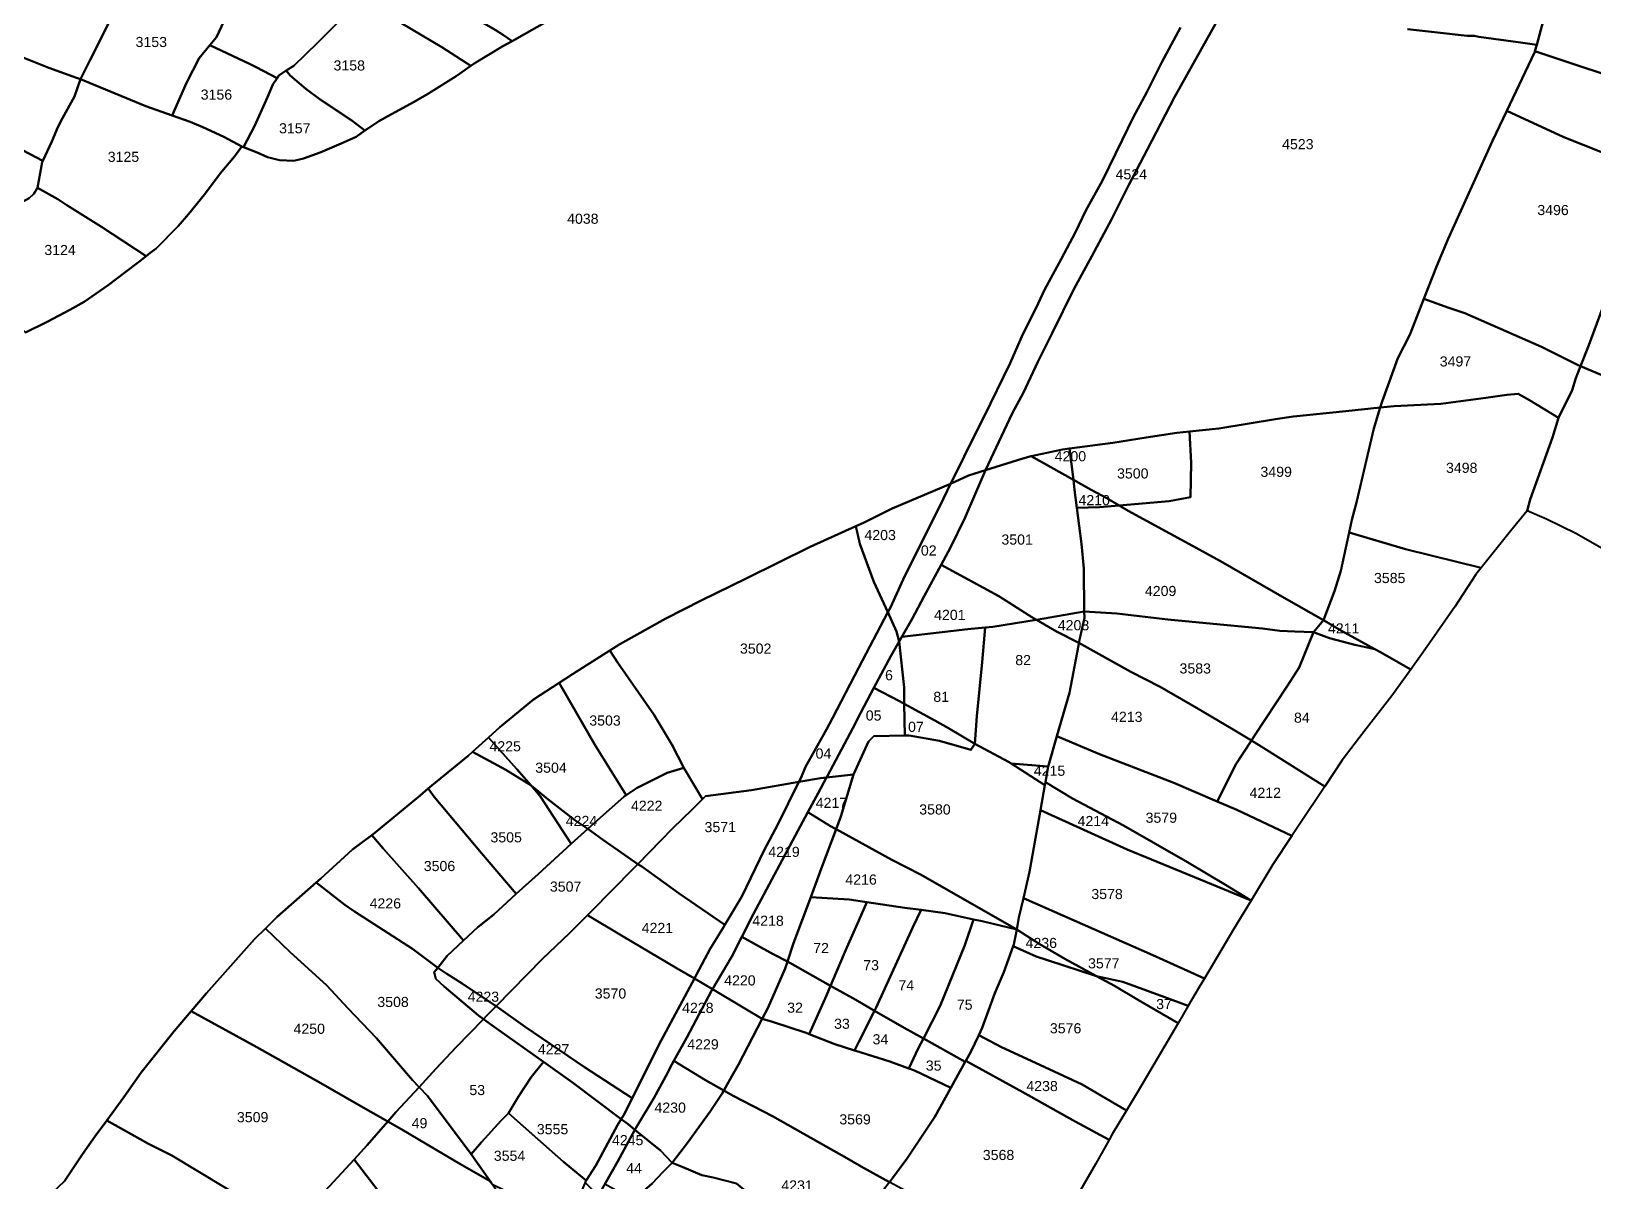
# Model space of a CAD drawing. Header units: inches. Extents: x -210528 to -96779, y -167010 to -59860.
# Drawn here: x -180840 to -160856, y -139259 to -124539 of the extents above; entities that cross this region are included whole.
import ezdxf

# ---------------------------------------------------------------- set-up
doc = ezdxf.new("R2010")
doc.units = ezdxf.units.IN
doc.header["$MEASUREMENT"] = 0
doc.layers.add('PDF7_Geometry', color=9, linetype='Continuous', true_color=0x808080)
doc.layers.add('PDF7_Text', color=7, linetype='Continuous', true_color=0xffffff)
doc.styles.add('PDF Arial', font='arial.ttf')

msp = doc.modelspace()

# ---------------------------------------------------------------- linework, layer by layer
at = {"layer": 'PDF7_Geometry', "color": 1, "lineweight": 40}
for points in [[(-180298, -122728), (-180038, -122881), (-179491, -123197), (-179404, -123322), (-179375, -123475), (-179335, -123584), (-179443, -123686), (-179539, -123820), (-179673, -124079), (-180087, -124903), (-180210, -125154), (-180260, -125133), (-180615, -125009), (-181000, -124855), (-181203, -124788), (-180990, -124338), (-180865, -124050), (-180740, -123734), (-180586, -123370), (-180461, -123063), (-180394, -122900)], [(-175512, -122998), (-175444, -123035), (-174809, -123342), (-174473, -123486), (-173963, -123762), (-174021, -123927), (-174089, -124325), (-174531, -124578), (-174689, -124665), (-174800, -124588), (-174906, -124521), (-175348, -124271), (-175425, -124223), (-176165, -123821), (-176255, -123777), (-175857, -123370), (-175665, -123169)], [(-177578, -123121), (-177299, -123236), (-177239, -123268), (-176847, -123476), (-176636, -123591), (-176380, -123716), (-176569, -124022), (-176633, -124115), (-176674, -124175), (-176992, -124501), (-177174, -124683), (-177482, -124980), (-177578, -125043), (-177674, -125105), (-177697, -125139), (-177962, -124999), (-178039, -124961), (-178556, -124718), (-178472, -124616), (-178376, -124415), (-178366, -124328), (-178328, -124156), (-178212, -124003), (-177722, -123332)], [(-179335, -123584), (-179308, -123657), (-178885, -124012), (-178510, -124252), (-178366, -124328), (-178376, -124415), (-178472, -124616), (-178556, -124718), (-178693, -124884), (-178856, -125201), (-179036, -125618), (-179376, -125498), (-180210, -125154), (-180087, -124903), (-179673, -124079), (-179539, -123820), (-179443, -123686)], [(-176380, -123716), (-176255, -123777), (-176165, -123821), (-175425, -124223), (-175348, -124271), (-174906, -124521), (-174800, -124588), (-174689, -124665), (-174810, -124731), (-175175, -124952), (-175217, -124981), (-175588, -124741), (-176367, -124281), (-176633, -124115), (-176569, -124022)], [(-161305, -123928), (-161233, -123946), (-160401, -124158), (-159430, -124369), (-158979, -124484), (-158552, -124617), (-158604, -124820), (-158729, -125309), (-158796, -125689), (-158998, -125634), (-159430, -125500), (-160517, -125155), (-161276, -124906), (-161608, -124793), (-161586, -124714), (-161468, -124283)], [(-176633, -124115), (-176367, -124281), (-175588, -124741), (-175217, -124981), (-175406, -125115), (-175761, -125335), (-175944, -125441), (-176184, -125575), (-176396, -125690), (-176540, -125786), (-176573, -125810), (-176742, -125680), (-177145, -125412), (-177328, -125277), (-177530, -125105), (-177578, -125043), (-177482, -124980), (-177174, -124683), (-176992, -124501), (-176674, -124175)], [(-181417, -124705), (-181288, -124759), (-181203, -124788), (-181000, -124855), (-180615, -125009), (-180260, -125133), (-180210, -125154), (-180289, -125373), (-180442, -125651), (-180500, -125766), (-180577, -125948), (-180692, -126196), (-181202, -125929), (-181420, -125809), (-181586, -125718), (-181793, -125614), (-181596, -125133), (-181500, -124884)], [(-178556, -124718), (-178039, -124961), (-177962, -124999), (-177697, -125139), (-177751, -125220), (-177818, -125383), (-177982, -125747), (-178125, -126024), (-178145, -126015), (-178376, -125891), (-178645, -125766), (-178808, -125699), (-179036, -125618), (-178856, -125201), (-178693, -124884)], [(-161969, -125559), (-161612, -124810), (-161608, -124793), (-161276, -124906), (-160517, -125155), (-159430, -125500), (-158998, -125634), (-158796, -125689), (-158815, -125797), (-158863, -126075), (-159064, -126757), (-159238, -126727), (-159383, -126679), (-159969, -126411), (-160075, -126372), (-160228, -126296), (-161238, -125893)], [(-177578, -125043), (-177530, -125105), (-177328, -125277), (-177145, -125412), (-176742, -125680), (-176573, -125810), (-176684, -125891), (-176876, -125977), (-177146, -126092), (-177357, -126169), (-177482, -126198), (-177665, -126188), (-177818, -126150), (-177953, -126092), (-178125, -126024), (-177982, -125747), (-177818, -125383), (-177751, -125220), (-177697, -125139), (-177674, -125105)], [(-180210, -125154), (-179376, -125498), (-179036, -125618), (-178808, -125699), (-178645, -125766), (-178376, -125891), (-178145, -126015), (-178241, -126140), (-178424, -126360), (-178626, -126629), (-178828, -126878), (-178962, -127031), (-179241, -127319), (-179318, -127376), (-179371, -127418), (-179943, -127041), (-180385, -126763), (-180500, -126686), (-180760, -126542), (-180702, -126216), (-180692, -126196), (-180577, -125948), (-180500, -125766), (-180442, -125651), (-180289, -125373)], [(-160075, -126372), (-160142, -126487), (-160248, -126737), (-160575, -127618), (-160671, -127887), (-160921, -128557), (-161024, -128824), (-161065, -128807), (-161526, -128577), (-162507, -128145), (-162708, -128078), (-163028, -127963), (-162862, -127541), (-162718, -127196), (-162151, -125941), (-161969, -125559), (-161238, -125893), (-160228, -126296)], [(-181420, -125809), (-181202, -125929), (-180692, -126196), (-180702, -126216), (-180760, -126542), (-180808, -126619), (-180866, -126676), (-180962, -126724), (-181298, -126609), (-181502, -126557), (-181558, -126542), (-181673, -126504), (-181723, -126494), (-181586, -126235), (-181471, -125957)], [(-159064, -126757), (-159315, -127388), (-159479, -127781), (-159873, -128721), (-160085, -129200), (-160219, -129142), (-160680, -128970), (-161024, -128824), (-160921, -128557), (-160671, -127887), (-160575, -127618), (-160248, -126737), (-160142, -126487), (-160075, -126372), (-159969, -126411), (-159383, -126679), (-159238, -126727)], [(-180760, -126542), (-180500, -126686), (-180385, -126763), (-179943, -127041), (-179371, -127418), (-179453, -127482), (-179645, -127625), (-179856, -127788), (-180164, -127999), (-180347, -128104), (-180635, -128258), (-180914, -128392), (-180962, -128344), (-181106, -128219), (-181298, -128124), (-181345, -128103), (-181183, -127491), (-181087, -127184), (-180971, -126782), (-180962, -126724), (-180866, -126676), (-180808, -126619)], [(-161024, -128824), (-161084, -128979), (-161132, -129133), (-161305, -129487), (-161680, -129257), (-161824, -129180), (-161969, -129190), (-162238, -129228), (-162814, -129305), (-163410, -129334), (-163588, -129353), (-163564, -129276), (-163362, -128720), (-163208, -128423), (-163028, -127963), (-162708, -128078), (-162507, -128145), (-161526, -128577), (-161065, -128807)], [(-160085, -129200), (-159796, -129324), (-159108, -129628), (-159056, -129650), (-158564, -129882), (-159143, -131213), (-159384, -131766), (-159652, -131644), (-159912, -131519), (-160431, -131299), (-160719, -131174), (-161084, -130963), (-161459, -130781), (-161709, -130676), (-161671, -130532), (-161382, -129736), (-161305, -129487), (-161132, -129133), (-161084, -128979), (-161024, -128824), (-160680, -128970), (-160219, -129142)], [(-163588, -129353), (-163410, -129334), (-162814, -129305), (-162238, -129228), (-161969, -129190), (-161824, -129180), (-161680, -129257), (-161305, -129487), (-161382, -129736), (-161671, -130532), (-161709, -130676), (-161921, -130934), (-162296, -131406), (-163266, -131164), (-163985, -130952), (-163949, -130790), (-163891, -130570), (-163670, -129621)], [(-166026, -129661), (-165650, -129621), (-164900, -129496), (-164698, -129468), (-164026, -129401), (-163588, -129353), (-163670, -129621), (-163891, -130570), (-163949, -130790), (-163985, -130952), (-164093, -131442), (-164170, -131701), (-164314, -132075), (-164814, -131787), (-165631, -131317), (-166035, -131097), (-166813, -130675), (-166928, -130605), (-166285, -130550), (-166015, -130502), (-166006, -130062)], [(-167561, -129877), (-167005, -129803), (-166582, -129736), (-166188, -129678), (-166026, -129661), (-166006, -130062), (-166015, -130502), (-166285, -130550), (-166928, -130605), (-167082, -130512), (-167284, -130406), (-167511, -130279)], [(-168053, -129975), (-167649, -129889), (-167561, -129877), (-167511, -130279)], [(-168635, -130155), (-168159, -130004), (-168053, -129975), (-167511, -130279), (-167496, -130406), (-167467, -130636), (-167409, -131097), (-167380, -131413), (-167372, -131965), (-167984, -132070), (-168044, -132036), (-168467, -131767), (-169202, -131366), (-169082, -131144), (-168899, -130770)], [(-169082, -130330), (-168851, -130224), (-168635, -130155), (-168899, -130770), (-169082, -131144), (-169202, -131366), (-169418, -131767), (-169572, -132055), (-169704, -132286), (-169740, -132348), (-169774, -132218), (-169884, -131973), (-169851, -131911), (-169668, -131508), (-169216, -130607)], [(-166928, -130605), (-167178, -130627), (-167467, -130636), (-167496, -130406), (-167511, -130279), (-167284, -130406), (-167082, -130512)], [(-170296, -130872), (-170197, -130828), (-169831, -130646), (-169082, -130330), (-169216, -130607), (-169668, -131508), (-169851, -131911), (-169884, -131973), (-170062, -131585), (-170245, -131096)], [(-167467, -130636), (-167178, -130627), (-166928, -130605), (-166813, -130675), (-166035, -131097), (-165631, -131317), (-164814, -131787), (-164314, -132075), (-164439, -132228), (-164680, -132218), (-164872, -132209), (-165093, -132180), (-165814, -132113), (-166304, -132065), (-166958, -131988), (-167372, -131965), (-167380, -131413), (-167409, -131097)], [(-169884, -131973), (-170255, -132678), (-170591, -133329), (-170668, -133473), (-170937, -133952), (-170995, -134086), (-171023, -134144), (-171629, -134249), (-172216, -134326), (-172256, -134366), (-172494, -133962), (-172648, -133664), (-172879, -133281), (-173340, -132620), (-173442, -132463), (-173311, -132380), (-172725, -132054), (-172273, -131824), (-171687, -131537), (-170879, -131134), (-170296, -130872), (-170245, -131096), (-170062, -131585)], [(-163985, -130952), (-163266, -131164), (-162296, -131406), (-162363, -131490), (-162632, -131902), (-162988, -132410), (-163197, -132703), (-163593, -132477), (-163655, -132444), (-164084, -132209), (-164314, -132075), (-164170, -131701), (-164093, -131442)], [(-167984, -132070), (-168121, -132093), (-168544, -132160), (-168642, -132169), (-168861, -132189), (-169704, -132286), (-169572, -132055), (-169418, -131767), (-169202, -131366), (-168467, -131767), (-168044, -132036)], [(-169740, -132348), (-169841, -132524), (-170064, -132941), (-170235, -133262), (-170332, -133454), (-170658, -134067), (-170669, -134088), (-170745, -134096), (-171023, -134144), (-170995, -134086), (-170937, -133952), (-170668, -133473), (-170591, -133329), (-170255, -132678), (-169884, -131973), (-169774, -132218)], [(-168642, -132169), (-168544, -132160), (-168121, -132093), (-167984, -132070), (-167727, -132218), (-167440, -132363), (-167448, -132400), (-167563, -133004), (-167724, -133560), (-167832, -133933), (-167835, -133947), (-168309, -133906), (-168342, -133885), (-168774, -133655), (-168746, -133301), (-168678, -132611)], [(-167984, -132070), (-167372, -131965), (-167371, -132045), (-167440, -132363), (-167727, -132218)], [(-167372, -131965), (-166958, -131988), (-166304, -132065), (-165814, -132113), (-165093, -132180), (-164872, -132209), (-164680, -132218), (-164439, -132228), (-164622, -132678), (-164776, -132918), (-165199, -133560), (-165235, -133615), (-165468, -133474), (-165939, -133196), (-166400, -132927), (-166775, -132736), (-167440, -132363), (-167371, -132045)], [(-164439, -132228), (-164314, -132075), (-164084, -132209), (-163655, -132444), (-163911, -132391), (-164237, -132305)], [(-169704, -132286), (-168861, -132189), (-168642, -132169), (-168678, -132611), (-168746, -133301), (-168774, -133655), (-169111, -133454), (-169284, -133358), (-169675, -133143), (-169678, -132936), (-169740, -132348)], [(-164439, -132228), (-164237, -132305), (-163911, -132391), (-163655, -132444), (-163593, -132477), (-163197, -132703), (-163440, -133043), (-163795, -133503), (-164074, -133867), (-164296, -134200), (-165074, -133713), (-165235, -133615), (-165199, -133560), (-164776, -132918), (-164622, -132678)], [(-174087, -132874), (-173917, -132763), (-173442, -132463), (-173340, -132620), (-172879, -133281), (-172648, -133664), (-172494, -133962), (-172706, -134029), (-173090, -134220), (-173230, -134313), (-173638, -133662)], [(-170064, -132941), (-169841, -132524), (-169740, -132348), (-169678, -132936), (-169675, -133143), (-169736, -133109)], [(-167724, -133560), (-167563, -133004), (-167448, -132400), (-167440, -132363), (-166775, -132736), (-166400, -132927), (-165939, -133196), (-165468, -133474), (-165235, -133615), (-165439, -133924), (-165564, -134183), (-165671, -134392), (-166227, -134154), (-167179, -133790)], [(-174993, -133573), (-174849, -133444), (-174417, -133089), (-174087, -132874), (-173638, -133662), (-173230, -134313), (-173263, -134335), (-173600, -134632), (-173720, -134742), (-173888, -134632), (-174234, -134364), (-174448, -134189), (-174628, -133980)], [(-170064, -132941), (-169736, -133109), (-169675, -133143), (-169668, -133551), (-170062, -133559), (-170130, -133626), (-170322, -134048), (-170399, -134058), (-170669, -134088), (-170658, -134067), (-170332, -133454), (-170235, -133262)], [(-169668, -133551), (-169675, -133143), (-169284, -133358), (-169111, -133454), (-168774, -133655), (-168823, -133732), (-169226, -133617), (-169611, -133550)], [(-175196, -133757), (-174993, -133573), (-174628, -133980), (-174448, -134189), (-174772, -133990)], [(-169668, -133551), (-169611, -133550), (-169226, -133617), (-168823, -133732), (-168774, -133655), (-168342, -133885), (-168309, -133906), (-167877, -134183), (-167933, -134505), (-168073, -135294), (-168151, -135632), (-168208, -135879), (-168237, -136031), (-168602, -135821), (-169457, -135333), (-169832, -135141), (-170547, -134750), (-170486, -134585), (-170322, -134048), (-170130, -133626), (-170062, -133559)], [(-167835, -133947), (-167832, -133933), (-167724, -133560), (-167179, -133790), (-166227, -134154), (-165671, -134392), (-165420, -134499), (-164716, -134832), (-164959, -135199), (-165237, -135659), (-165564, -135458), (-166054, -135170), (-166871, -134700), (-167525, -134355), (-167870, -134148)], [(-164296, -134200), (-164622, -134691), (-164716, -134832), (-165420, -134499), (-165671, -134392), (-165564, -134183), (-165439, -133924), (-165235, -133615), (-165074, -133713)], [(-175196, -133757), (-174772, -133990), (-174448, -134189), (-174330, -134326), (-173934, -134936), (-174359, -135322), (-174637, -135576), (-175080, -135054), (-175686, -134335), (-175762, -134228), (-175253, -133808)], [(-173230, -134313), (-173090, -134220), (-172706, -134029), (-172494, -133962), (-172256, -134366), (-172389, -134498), (-172639, -134738), (-173081, -135194), (-173340, -135016), (-173533, -134882), (-173720, -134742), (-173600, -134632), (-173263, -134335)], [(-171023, -134144), (-170745, -134096), (-170669, -134088), (-170774, -134288), (-170907, -134531), (-171072, -134834), (-171601, -135831), (-171751, -136125), (-171879, -136377), (-172126, -136795), (-172359, -136659), (-172331, -136607), (-172158, -136281), (-171985, -136003), (-171968, -135973), (-171754, -135610), (-171466, -135016), (-171293, -134690)], [(-170669, -134088), (-170399, -134058), (-170322, -134048), (-170486, -134585), (-170547, -134750), (-170620, -134709), (-170907, -134531), (-170774, -134288)], [(-168309, -133906), (-167835, -133947), (-167870, -134148), (-167877, -134183)], [(-176484, -134823), (-176445, -134795), (-175868, -134316), (-175762, -134228), (-175686, -134335), (-175080, -135054), (-174637, -135576), (-174696, -135629), (-174926, -135840), (-175128, -136003), (-175314, -136174), (-175888, -135504), (-176339, -134996)], [(-174448, -134189), (-174234, -134364), (-173888, -134632), (-173720, -134742), (-173934, -134936), (-174330, -134326)], [(-172256, -134366), (-172216, -134326), (-171629, -134249), (-171023, -134144), (-171293, -134690), (-171466, -135016), (-171754, -135610), (-171968, -135973), (-172552, -135572), (-173033, -135227), (-173081, -135194), (-172639, -134738), (-172389, -134498)], [(-167877, -134183), (-167870, -134148), (-167525, -134355), (-166871, -134700), (-166054, -135170), (-165564, -135458), (-165237, -135659), (-165891, -135391), (-166823, -135007), (-167933, -134505)], [(-170547, -134750), (-170736, -135256), (-170870, -135620), (-171091, -136205), (-171168, -136442), (-171351, -136348), (-171751, -136125), (-171601, -135831), (-171072, -134834), (-170907, -134531), (-170620, -134709)], [(-168151, -135632), (-168073, -135294), (-167933, -134505), (-166823, -135007), (-165891, -135391), (-165237, -135659), (-165459, -136023), (-165833, -136657), (-166497, -136358)], [(-177196, -135431), (-177137, -135379), (-176733, -135006), (-176484, -134823), (-176339, -134996), (-175888, -135504), (-175314, -136174), (-175522, -136367), (-175641, -136520), (-175965, -136281), (-176705, -135801), (-176830, -135715)], [(-173934, -134936), (-173720, -134742), (-173533, -134882), (-173340, -135016), (-173081, -135194), (-173187, -135303), (-173360, -135476), (-173728, -135849), (-173956, -136080), (-174302, -136405), (-174896, -137014), (-174917, -137000), (-175330, -136722), (-175523, -136597), (-175641, -136520), (-175522, -136367), (-175314, -136174), (-175128, -136003), (-174926, -135840), (-174696, -135629), (-174637, -135576), (-174359, -135322)], [(-170870, -135620), (-170736, -135256), (-170547, -134750), (-169832, -135141), (-169457, -135333), (-168602, -135821), (-168237, -136031), (-168679, -135927), (-168791, -135902), (-169150, -135821), (-169458, -135782), (-169669, -135754), (-170154, -135682), (-170380, -135649)], [(-173728, -135849), (-173360, -135476), (-173187, -135303), (-173081, -135194), (-173033, -135227), (-172552, -135572), (-171968, -135973), (-171985, -136003), (-172158, -136281), (-172331, -136607), (-172359, -136659), (-172581, -136530), (-173292, -136108)], [(-177845, -136018), (-177695, -135868), (-177196, -135431), (-176830, -135715), (-176705, -135801), (-175965, -136281), (-175641, -136520), (-175686, -136578), (-175667, -136664), (-175561, -136760), (-175119, -137134), (-175056, -137178), (-175407, -137536), (-175667, -137814), (-175880, -138047), (-175965, -137958), (-176426, -137421), (-176791, -137038), (-177060, -136750), (-177531, -136319)], [(-170870, -135620), (-170380, -135649), (-170154, -135682), (-170255, -135917), (-170409, -136262), (-170616, -136752), (-171168, -136442), (-171091, -136205)], [(-170154, -135682), (-169669, -135754), (-169458, -135782), (-169563, -136003), (-170034, -137029), (-170055, -137071), (-170294, -136933), (-170616, -136752), (-170409, -136262), (-170255, -135917)], [(-168237, -136031), (-168208, -135879), (-168151, -135632), (-166497, -136358), (-165833, -136657), (-165901, -136771), (-166042, -137010), (-166353, -136895), (-166881, -136703), (-167214, -136628), (-167621, -136406), (-167948, -136215)], [(-172359, -136659), (-172783, -137450), (-173154, -138189), (-173764, -137795), (-174523, -137278), (-174896, -137014), (-174302, -136405), (-173956, -136080), (-173728, -135849), (-173292, -136108), (-172581, -136530)], [(-169458, -135782), (-169150, -135821), (-168791, -135902), (-168900, -136234), (-169217, -137010), (-169430, -137427), (-169678, -137288), (-170055, -137071), (-170034, -137029), (-169563, -136003)], [(-178795, -137078), (-178598, -136846), (-177983, -136156), (-177845, -136018), (-177531, -136319), (-177060, -136750), (-176791, -137038), (-176426, -137421), (-175965, -137958), (-175880, -138047), (-176176, -138370), (-176279, -138488), (-176657, -138274), (-177138, -137996), (-177954, -137536)], [(-168791, -135902), (-168679, -135927), (-168237, -136031), (-168275, -136224), (-168282, -136245), (-168400, -136579), (-168515, -136847), (-168679, -137288), (-168723, -137382), (-168823, -137595), (-168888, -137712), (-168895, -137725), (-169430, -137427), (-169217, -137010), (-168900, -136234)], [(-168282, -136245), (-168275, -136224), (-168237, -136031), (-167948, -136215), (-167621, -136406), (-167214, -136628), (-167842, -136425), (-167987, -136377)], [(-171168, -136442), (-171197, -136530), (-171418, -137038), (-171490, -137175), (-171735, -137029), (-172126, -136795), (-171879, -136377), (-171751, -136125), (-171351, -136348)], [(-168282, -136245), (-167987, -136377), (-167842, -136425), (-167214, -136628), (-166987, -136751), (-166679, -136934), (-166172, -137230), (-166257, -137374), (-166680, -138093), (-166833, -138347), (-167400, -138016), (-167996, -137738), (-168429, -137537), (-168723, -137382), (-168679, -137288), (-168515, -136847), (-168400, -136579)], [(-170616, -136752), (-170668, -136875), (-170889, -137370), (-170928, -137355), (-171361, -137211), (-171490, -137175), (-171418, -137038), (-171197, -136530), (-171168, -136442)], [(-174896, -137014), (-175013, -137134), (-175056, -137178), (-175119, -137134), (-175561, -136760), (-175667, -136664), (-175686, -136578), (-175641, -136520), (-175523, -136597), (-175330, -136722), (-174917, -137000)], [(-172126, -136795), (-172139, -136818), (-172456, -137412), (-172622, -137710), (-172649, -137757), (-172726, -137910), (-172879, -138188), (-173091, -138543), (-173119, -138595), (-173206, -138524), (-173295, -138457), (-173254, -138389), (-173154, -138189), (-172783, -137450), (-172359, -136659)], [(-167214, -136628), (-166881, -136703), (-166353, -136895), (-166042, -137010), (-166172, -137230), (-166679, -136934), (-166987, -136751)], [(-172126, -136795), (-171735, -137029), (-171490, -137175), (-171793, -137757), (-171880, -137910), (-171982, -138091), (-172216, -137958), (-172622, -137710), (-172456, -137412), (-172139, -136818)], [(-170055, -137071), (-170255, -137470), (-170311, -137579), (-170563, -137498), (-170889, -137370), (-170668, -136875), (-170616, -136752), (-170294, -136933)], [(-179873, -138474), (-179656, -138178), (-179435, -137862), (-179012, -137334), (-178795, -137078), (-177954, -137536), (-177138, -137996), (-176657, -138274), (-176279, -138488), (-176542, -138792), (-176711, -138976), (-177186, -139491), (-177478, -139858), (-177541, -139817), (-178358, -139338), (-179041, -138925), (-179339, -138772)], [(-175056, -137178), (-175013, -137134), (-174896, -137014), (-174523, -137278), (-173764, -137795), (-173154, -138189), (-173254, -138389), (-173295, -138457), (-173917, -137987), (-174288, -137724), (-174888, -137297)], [(-169430, -137427), (-169496, -137556), (-169615, -137808), (-169861, -137719), (-170294, -137585), (-170311, -137579), (-170255, -137470), (-170055, -137071), (-169678, -137288)], [(-174288, -137724), (-174446, -137920), (-174610, -138169), (-174735, -138380), (-174831, -138476), (-175081, -138753), (-175215, -138907), (-175773, -138159), (-175880, -138047), (-175667, -137814), (-175407, -137536), (-175056, -137178), (-174888, -137297)], [(-171490, -137175), (-171361, -137211), (-170928, -137355), (-170889, -137370), (-170563, -137498), (-170311, -137579), (-170294, -137585), (-169861, -137719), (-169615, -137808), (-169544, -137834), (-169079, -138056), (-169285, -138428), (-169640, -138965), (-169823, -139214), (-169864, -139266), (-170198, -139080), (-170380, -138975), (-171361, -138418), (-171861, -138160), (-171982, -138091), (-171880, -137910), (-171793, -137757)], [(-168895, -137725), (-169079, -138056), (-169544, -137834), (-169615, -137808), (-169496, -137556), (-169430, -137427)], [(-168888, -137712), (-168823, -137595), (-168723, -137382), (-168429, -137537), (-167996, -137738), (-167400, -138016), (-166833, -138347), (-167016, -138649), (-167056, -138721), (-167487, -138486), (-168160, -138112)], [(-174735, -138380), (-174610, -138169), (-174446, -137920), (-174288, -137724), (-173917, -137987), (-173295, -138457), (-173341, -138533), (-173620, -139051), (-173745, -139242), (-174033, -139003), (-174360, -138715)], [(-171982, -138091), (-172005, -138131), (-172159, -138361), (-172447, -138763), (-172644, -139019), (-172793, -138859), (-173119, -138595), (-173091, -138543), (-172879, -138188), (-172726, -137910), (-172649, -137757), (-172622, -137710), (-172216, -137958)], [(-168895, -137725), (-168888, -137712), (-168160, -138112), (-167487, -138486), (-167056, -138721), (-167228, -139032), (-167526, -139550), (-167862, -140106), (-167981, -140318), (-168343, -140115), (-168862, -139818), (-169179, -139636), (-169864, -139266), (-169823, -139214), (-169640, -138965), (-169285, -138428), (-169079, -138056)], [(-176279, -138488), (-176176, -138370), (-175880, -138047), (-175773, -138159), (-175215, -138907), (-174969, -139253), (-175359, -139031), (-176099, -138590)], [(-172644, -139019), (-172447, -138763), (-172159, -138361), (-172005, -138131), (-171982, -138091), (-171861, -138160), (-171361, -138418), (-170380, -138975), (-170198, -139080), (-169864, -139266), (-169938, -139358), (-170256, -139818), (-170294, -139895), (-170361, -140067), (-170352, -140178), (-170438, -140144), (-171044, -139914), (-171208, -139808), (-171313, -139741), (-171611, -139454), (-171822, -139281), (-172120, -139204), (-172264, -139176), (-172514, -139070)], [(-180608, -139422), (-180579, -139404), (-180415, -139251), (-180185, -138906), (-180021, -138676), (-179873, -138474), (-179339, -138772), (-179041, -138925), (-178358, -139338), (-177541, -139817), (-177478, -139858), (-177536, -139931), (-177628, -140047), (-178291, -140862), (-178522, -141130), (-178964, -140871), (-179550, -140536), (-180156, -140152), (-180492, -139922), (-180772, -139713)], [(-176711, -138976), (-176542, -138792), (-176279, -138488), (-176099, -138590), (-175359, -139031), (-174969, -139253), (-174956, -139271), (-174936, -139300), (-174619, -139779), (-174514, -139942), (-174279, -140208), (-174408, -140440), (-174639, -140546), (-174966, -140709), (-175350, -140814), (-175373, -140827), (-175677, -140354), (-176138, -139721), (-176263, -139558)], [(-174735, -138380), (-174360, -138715), (-174033, -139003), (-173745, -139242), (-173756, -139270), (-173802, -139377), (-173937, -139655), (-174020, -139788), (-174360, -139597), (-174639, -139444), (-174936, -139300), (-174956, -139271), (-174969, -139253), (-175215, -138907), (-175081, -138753), (-174831, -138476)], [(-173119, -138595), (-173341, -139003), (-173506, -139290), (-173588, -139435), (-173756, -139270), (-173745, -139242), (-173620, -139051), (-173341, -138533), (-173295, -138457), (-173206, -138524)], [(-172644, -139019), (-172764, -139137), (-172899, -139281), (-173146, -139500), (-173245, -139434), (-173506, -139290), (-173341, -139003), (-173119, -138595), (-172793, -138859)], [(-177478, -139858), (-177186, -139491), (-176711, -138976), (-176263, -139558), (-176138, -139721), (-175677, -140354), (-175373, -140827), (-175589, -140944), (-175763, -140833), (-176475, -140450), (-176859, -140220), (-177378, -139922)], [(-173146, -139500), (-172899, -139281), (-172764, -139137), (-172644, -139019), (-172514, -139070), (-172264, -139176), (-172120, -139204), (-171822, -139281), (-171611, -139454), (-171313, -139741), (-171208, -139808), (-171351, -139990), (-171505, -140134), (-171704, -140325), (-171870, -140230), (-172457, -139894), (-173072, -139549)]]:
    msp.add_lwpolyline(points, close=True, dxfattribs=at)
for points in [[(-165515, -124119), (-165813, -124656), (-166217, -125384), (-166563, -126046), (-166803, -126506), (-167024, -126947), (-167149, -127177), (-167274, -127416), (-167505, -127838), (-167784, -128403), (-167966, -128767), (-168149, -129160), (-168293, -129429), (-168399, -129649), (-168635, -130155), (-168851, -130224), (-169082, -130330), (-168985, -130138), (-168832, -129822), (-168659, -129477), (-168322, -128787), (-168159, -128413), (-167986, -128077), (-167880, -127847), (-167668, -127454), (-167486, -127109), (-167351, -126831), (-167139, -126448), (-166889, -125931), (-166745, -125643), (-166572, -125317), (-166380, -124934), (-166140, -124493)], [(-163237, -124513), (-162891, -124551), (-162477, -124599), (-162381, -124599), (-162324, -124609), (-161795, -124685), (-161586, -124714), (-161608, -124793), (-161612, -124810), (-161969, -125559), (-162151, -125941), (-162718, -127196), (-162862, -127541), (-163028, -127963), (-163208, -128423), (-163362, -128720), (-163564, -129276), (-163588, -129353), (-164026, -129401), (-164698, -129468), (-164900, -129496), (-165650, -129621), (-166026, -129661), (-166188, -129678), (-166582, -129736), (-167005, -129803), (-167561, -129877), (-167649, -129889), (-168053, -129975), (-168159, -130004), (-168635, -130155), (-168399, -129649), (-168293, -129429), (-168149, -129160), (-167966, -128767), (-167784, -128403), (-167505, -127838), (-167274, -127416), (-167149, -127177), (-167024, -126947), (-166803, -126506), (-166563, -126046), (-166217, -125384), (-165813, -124656), (-165515, -124119)], [(-161468, -124283), (-161586, -124714), (-161795, -124685), (-162324, -124609), (-162381, -124599), (-162477, -124599), (-162891, -124551), (-163237, -124513)], [(-180914, -128392), (-180635, -128258), (-180347, -128104), (-180164, -127999), (-179856, -127788), (-179645, -127625), (-179453, -127482), (-179371, -127418), (-179318, -127376), (-179241, -127319), (-178962, -127031), (-178828, -126878), (-178626, -126629), (-178424, -126360), (-178241, -126140), (-178145, -126015), (-178125, -126024), (-177953, -126092), (-177818, -126150), (-177665, -126188), (-177482, -126198), (-177357, -126169), (-177146, -126092), (-176876, -125977), (-176684, -125891), (-176573, -125810), (-176540, -125786), (-176396, -125690), (-176184, -125575), (-175944, -125441), (-175761, -125335), (-175406, -125115), (-175217, -124981), (-175175, -124952), (-174810, -124731), (-174689, -124665), (-174531, -124578), (-174089, -124325)], [(-166140, -124493), (-166380, -124934), (-166572, -125317), (-166745, -125643), (-166889, -125931), (-167139, -126448), (-167351, -126831), (-167486, -127109), (-167668, -127454), (-167880, -127847), (-167986, -128077), (-168159, -128413), (-168322, -128787), (-168659, -129477), (-168832, -129822), (-168985, -130138), (-169082, -130330), (-169831, -130646), (-170197, -130828), (-170296, -130872), (-170879, -131134), (-171687, -131537), (-172273, -131824), (-172725, -132054), (-173311, -132380), (-173442, -132463), (-173917, -132763), (-174087, -132874), (-174417, -133089), (-174849, -133444), (-174993, -133573), (-175196, -133757), (-175253, -133808), (-175762, -134228), (-175868, -134316), (-176445, -134795), (-176484, -134823), (-176733, -135006), (-177137, -135379), (-177196, -135431), (-177695, -135868), (-177845, -136018), (-177983, -136156), (-178598, -136846), (-178795, -137078), (-179012, -137334), (-179435, -137862), (-179656, -138178), (-179873, -138474), (-180021, -138676), (-180185, -138906), (-180415, -139251), (-180579, -139404)]]:
    msp.add_lwpolyline(points, dxfattribs=at)

# ---------------------------------------------------------------- texts
at = {"layer": 'PDF7_Text', "color": 4, "attachment_point": 7, "rotation": 359.9925, "style": 'PDF Arial'}
for s, insert, char_height in [('3153', (-179506, -124743), 129.4), ('3158', (-176974, -125043), 129.4), ('3156', (-178673, -125416), 129.4), ('3157', (-177671, -125847), 129.4), ('3125', (-179862, -126212), 129.4), ('4523', (-164842, -126050), 129.4), ('4524', (-166972, -126436), 129.4), ('4038', (-173987, -127004), 129.4), ('3496', (-161578, -126893), 129.4), ('3124', (-180673, -127404), 129.4), ('3497', (-162826, -128830), 129.4), ('4200', (-167751, -130043), 129.4), ('3498', (-162746, -130191), 129.4), ('3500', (-166953, -130263), 129.4), ('3499', (-165119, -130242), 129.4), ('4210', (-167446, -130605), 129.4), ('4203', (-170184, -131051), 129.4), ('3501', (-168432, -131109), 129.4), ('02', (-169462, -131249), 129.4), ('3585', (-163667, -131601), 129.4), ('4209', (-166597, -131767), 129.4), ('4201', (-169293, -132073), 129.4), ('4208', (-167711, -132205), 129.4), ('4211', (-164256, -132244), 129.4), ('3502', (-171776, -132504), 129.4), ('82', (-168255, -132651), 129.4), ('3583', (-166154, -132758), 129.4), ('6', (-169920, -132844), 129), ('81', (-169303, -133121), 129.4), ('3503', (-173703, -133424), 129.4), ('05', (-170167, -133360), 129.4), ('4213', (-167030, -133377), 129.4), ('84', (-164690, -133388), 129.4), ('07', (-169626, -133505), 129.4), ('4225', (-174980, -133754), 129.4), ('04', (-170809, -133847), 129.4), ('3504', (-174394, -134028), 129.4), ('4215', (-168018, -134067), 129.4), ('4212', (-165258, -134347), 129.4), ('4222', (-173170, -134513), 129.4), ('4217', (-170807, -134476), 129.4), ('3580', (-169483, -134562), 129.4), ('4224', (-174004, -134707), 129.4), ('3571', (-172229, -134788), 129.4), ('4214', (-167458, -134708), 129.4), ('3579', (-166588, -134668), 129.4), ('3505', (-174967, -134919), 129.4), ('4219', (-171414, -135105), 129.4), ('3506', (-175820, -135286), 129.4), ('3507', (-174207, -135549), 129.4), ('4216', (-170428, -135459), 129.4), ('4226', (-176513, -135764), 129.4), ('3578', (-167282, -135644), 129.4), ('4218', (-171618, -135986), 129.4), ('4221', (-173033, -136076), 129.4), ('72', (-170839, -136333), 129.4), ('4236', (-168123, -136270), 129.4), ('73', (-170199, -136554), 129.4), ('3577', (-167324, -136531), 129.4), ('4220', (-171978, -136749), 129.4), ('74', (-169749, -136810), 129.4), ('4223', (-175259, -136958), 129.4), ('3570', (-173633, -136917), 129.4), ('3508', (-176414, -137025), 129.4), ('4228', (-172516, -137100), 129.4), ('32', (-171172, -137098), 129.4), ('75', (-169002, -137060), 129.4), ('37', (-166453, -137052), 129.4), ('4250', (-177486, -137368), 129.4), ('33', (-170572, -137304), 129.4), ('3576', (-167812, -137362), 129.4), ('4229', (-172450, -137567), 129.4), ('34', (-170080, -137503), 129.4), ('4227', (-174361, -137628), 129.4), ('35', (-169399, -137839), 129.4), ('53', (-175237, -138152), 129.4), ('4238', (-168113, -138101), 129.4), ('4230', (-172870, -138377), 129.4), ('3509', (-178210, -138499), 129.4), ('49', (-175975, -138576), 129.4), ('3569', (-170505, -138527), 129.4), ('3555', (-174374, -138653), 129.4), ('4245', (-173413, -138793), 129.4), ('3554', (-174924, -138993), 129.4), ('3568', (-168670, -138983), 129.4), ('44', (-173231, -139150), 129.4), ('4231', (-171247, -139373), 129.4)]:
    msp.add_mtext(s, dxfattribs=dict(at, insert=insert, char_height=char_height))

doc.saveas('drawing.dxf')
